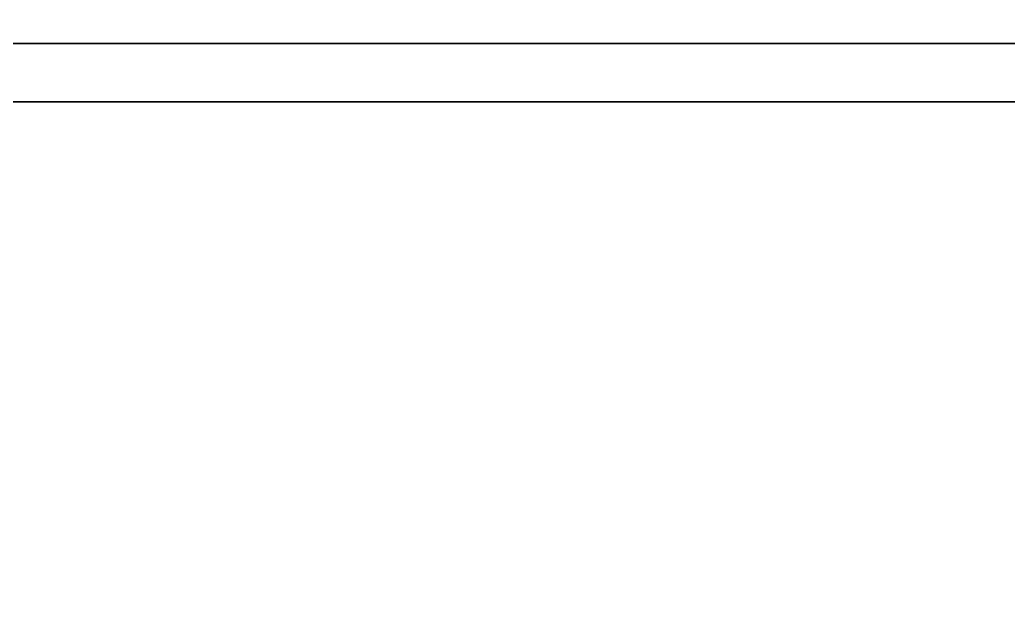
# Model space of a CAD drawing. Extents: x 0 to 7800, y -5130 to 1.
# Drawn here: x 2007.97 to 2041.88, y -1718.54 to -1698.18 of the extents above; entities that cross this region are included whole.
import ezdxf

# ---------------------------------------------------------------- set-up
doc = ezdxf.new("R2010")
doc.units = 0
for name, color, linetype in [('LAYER0', 7, 'CONTINUOUS'), ('LAYER1001', 253, 'CONTINUOUS'), ('LAYER1028', 253, 'CONTINUOUS'), ('LAYER1055', 253, 'CONTINUOUS'), ('LAYER1082', 253, 'CONTINUOUS'), ('LAYER1140', 35, 'CONTINUOUS'), ('LAYER2', 7, 'CONTINUOUS')]:
    doc.layers.add(name, color=color, linetype=linetype)

msp = doc.modelspace()

# ---------------------------------------------------------------- linework, layer by layer
at = {"layer": 'LAYER0'}
for points, invisible_edges in [([(1025.693, -1555.002, -5), (4030.693, -54.002, -5), (1412.693, -4773.002, -5), (1025.693, -1555.002, -5)], 7), ([(1025.693, -54.002), (1412.693, -4773.002), (4030.693, -54.002), (1025.693, -54.002)], 3), ([(1412.693, -4773.002, -5), (4030.693, -54.002, -5), (1412.693, -5130.002, -5), (1412.693, -4773.002, -5)], 3), ([(1412.693, -5130.002, -5), (4030.693, -54.002, -5), (2602.693, -4730.002, -5), (1412.693, -5130.002, -5)], 7), ([(4030.693, -54.002), (1412.693, -4773.002), (2602.693, -4730.002), (4030.693, -54.002)], 7)]:
    msp.add_3dface(points, dxfattribs=dict(at, invisible_edges=invisible_edges))
at = {"layer": 'LAYER1001', "invisible_edges": 1}
for points in [[(2391.694, -1701.001, 184), (1995.694, -1719.001, 184), (1995.694, -1701.001, 184), (2391.694, -1701.001, 184)], [(1995.694, -1719.001, 184), (2391.694, -1701.001, 184), (2391.694, -1719.001, 184), (1995.694, -1719.001, 184)], [(2391.694, -1719.001, 320), (1995.694, -1701.001, 320), (1995.694, -1719.001, 320), (2391.694, -1719.001, 320)], [(1995.694, -1701.001, 320), (2391.694, -1719.001, 320), (2391.694, -1701.001, 320), (1995.694, -1701.001, 320)], [(1995.694, -1701.001, 320), (2391.694, -1701.001, 184), (1995.694, -1701.001, 184), (1995.694, -1701.001, 320)], [(2391.694, -1701.001, 184), (1995.694, -1701.001, 320), (2391.694, -1701.001, 320), (2391.694, -1701.001, 184)]]:
    msp.add_3dface(points, dxfattribs=at)
at = {"layer": 'LAYER1028', "invisible_edges": 1}
for points in [[(2391.694, -1701.001, 358), (1995.694, -1719.001, 358), (1995.694, -1701.001, 358), (2391.694, -1701.001, 358)], [(1995.694, -1719.001, 358), (2391.694, -1701.001, 358), (2391.694, -1719.001, 358), (1995.694, -1719.001, 358)], [(2391.694, -1719.001, 494), (1995.694, -1701.001, 494), (1995.694, -1719.001, 494), (2391.694, -1719.001, 494)], [(1995.694, -1701.001, 494), (2391.694, -1719.001, 494), (2391.694, -1701.001, 494), (1995.694, -1701.001, 494)], [(1995.694, -1701.001, 494), (2391.694, -1701.001, 358), (1995.694, -1701.001, 358), (1995.694, -1701.001, 494)], [(2391.694, -1701.001, 358), (1995.694, -1701.001, 494), (2391.694, -1701.001, 494), (2391.694, -1701.001, 358)]]:
    msp.add_3dface(points, dxfattribs=at)
at = {"layer": 'LAYER1055', "invisible_edges": 1}
for points in [[(2391.694, -1701.001, 532), (1995.694, -1719.001, 532), (1995.694, -1701.001, 532), (2391.694, -1701.001, 532)], [(1995.694, -1719.001, 532), (2391.694, -1701.001, 532), (2391.694, -1719.001, 532), (1995.694, -1719.001, 532)], [(2391.694, -1719.001, 668), (1995.694, -1701.001, 668), (1995.694, -1719.001, 668), (2391.694, -1719.001, 668)], [(1995.694, -1701.001, 668), (2391.694, -1719.001, 668), (2391.694, -1701.001, 668), (1995.694, -1701.001, 668)], [(1995.694, -1701.001, 668), (2391.694, -1701.001, 532), (1995.694, -1701.001, 532), (1995.694, -1701.001, 668)], [(2391.694, -1701.001, 532), (1995.694, -1701.001, 668), (2391.694, -1701.001, 668), (2391.694, -1701.001, 532)]]:
    msp.add_3dface(points, dxfattribs=at)
at = {"layer": 'LAYER1082', "invisible_edges": 1}
for points in [[(2391.694, -1701.001, 706), (1995.694, -1719.001, 706), (1995.694, -1701.001, 706), (2391.694, -1701.001, 706)], [(1995.694, -1719.001, 706), (2391.694, -1701.001, 706), (2391.694, -1719.001, 706), (1995.694, -1719.001, 706)], [(2391.694, -1719.001, 842), (1995.694, -1701.001, 842), (1995.694, -1719.001, 842), (2391.694, -1719.001, 842)], [(1995.694, -1701.001, 842), (2391.694, -1719.001, 842), (2391.694, -1701.001, 842), (1995.694, -1701.001, 842)], [(1995.694, -1701.001, 842), (2391.694, -1701.001, 706), (1995.694, -1701.001, 706), (1995.694, -1701.001, 842)], [(2391.694, -1701.001, 706), (1995.694, -1701.001, 842), (2391.694, -1701.001, 842), (2391.694, -1701.001, 706)]]:
    msp.add_3dface(points, dxfattribs=at)
at = {"layer": 'LAYER1140', "invisible_edges": 1}
for points in [[(3151.694, -1699, 880), (1975.694, -2299, 880), (1975.694, -1699, 880), (3151.694, -1699, 880)], [(1975.694, -2299, 880), (3151.694, -1699, 880), (3151.694, -2299, 880), (1975.694, -2299, 880)], [(1975.694, -1699, 930), (3151.694, -1699, 880), (1975.694, -1699, 880), (1975.694, -1699, 930)], [(3151.694, -1699, 880), (1975.694, -1699, 930), (3151.694, -1699, 930), (3151.694, -1699, 880)], [(3151.694, -2299, 930), (1975.694, -1699, 930), (1975.694, -2299, 930), (3151.694, -2299, 930)], [(1975.694, -1699, 930), (3151.694, -2299, 930), (3151.694, -1699, 930), (1975.694, -1699, 930)]]:
    msp.add_3dface(points, dxfattribs=at)

# ---------------------------------------------------------------- meshes
at = {"layer": 'LAYER2'}
mesh = msp.add_polymesh((14, 2), dxfattribs=at)
for k, corner in enumerate([(1175.695, -1705, 2657), (-0.0002, -1705, 2657), (1175.695, -204, 2657), (1175.695, -1705, 2657), (3880.695, -204, 2657), (1175.695, -204, 2657), (3880.695, -439, 2657), (3880.695, -204, 2657), (5280.695, -439, 2657), (3880.695, -439, 2657), (5280.695, -149, 2657), (5280.695, -439, 2657), (7049.695, -149, 2657), (5280.695, -149, 2657), (7049.695, -289, 2657), (7049.695, -149, 2657), (7649.695, -289, 2657), (7049.695, -289, 2657), (7649.695, -1684, 2657), (7649.695, -289, 2657), (7049.695, -1684, 2657), (7649.695, -1684, 2657), (7049.695, -1779, 2657), (7049.695, -1684, 2657), (3151.695, -1779, 2657), (7049.695, -1779, 2657), (3151.695, -1929, 2657), (7199.695, -1929, 2657)]):
    mesh.set_mesh_vertex(divmod(k, 2), corner)

doc.saveas('drawing.dxf')
